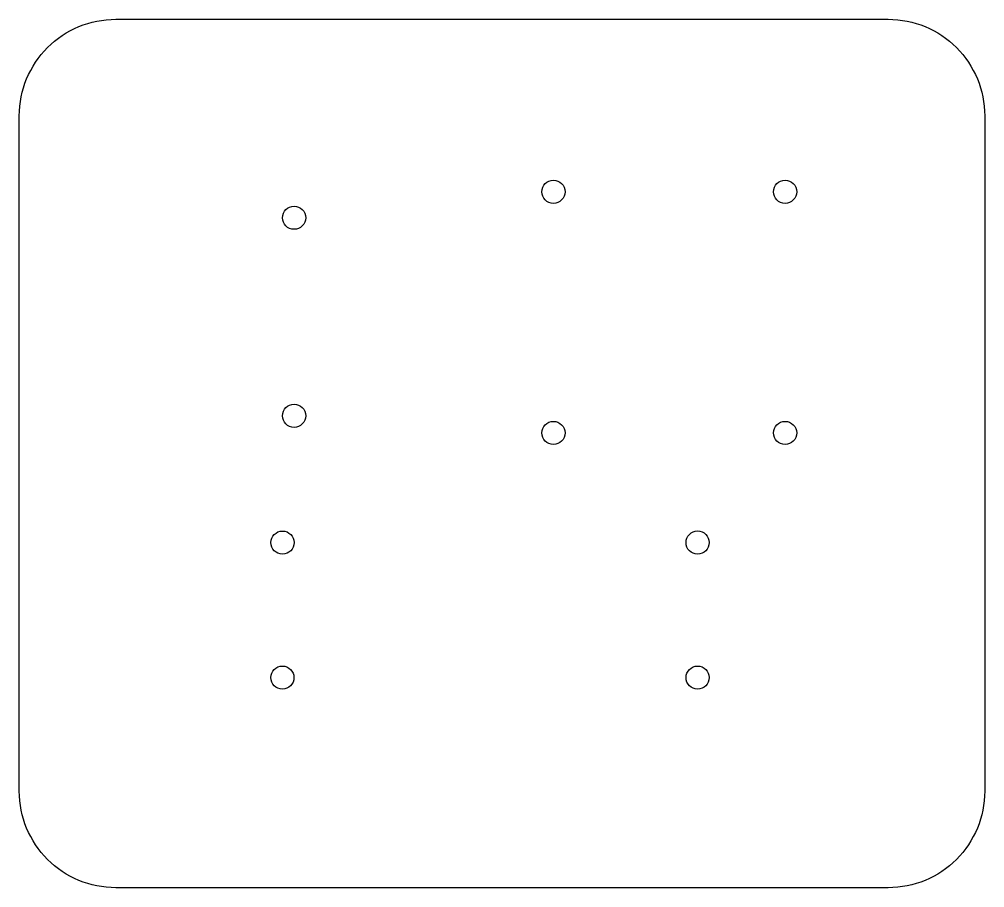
# Model space of a CAD drawing. Extents: x -64 to 64, y -57 to 57.
import ezdxf

# ---------------------------------------------------------------- set-up
doc = ezdxf.new("R2010")
doc.units = 0
doc.layers.get('0').update_dxf_attribs({"linetype": 'continuous'})

# ---------------------------------------------------------------- blocks, each defined once
blk = doc.blocks.new('SKETCH001')
at = {"color": 7}
blk.add_lwpolyline([(-63.5, -44.45), (-63.5, 44.45, -0.4142135624), (-50.8, 57.15), (50.8, 57.15, -0.4142135624), (63.5, 44.45), (63.5, -44.45, -0.4142135624), (50.8, -57.15), (-50.8, -57.15, -0.4142135624)], format="xyb", close=True, dxfattribs=at)
for centre in [(6.765882, 34.450644), (37.245882, 34.450644), (-27.35, 31.02947), (-27.35, 4.964142), (6.765882, 2.700644), (37.245882, 2.700644), (-28.876997, -11.728889), (25.732168, -11.720499), (-28.89258, -29.501043), (25.736233, -29.498405)]:
    blk.add_circle(centre, 1.524, dxfattribs=at)

msp = doc.modelspace()

# ---------------------------------------------------------------- block references
at = {"color": 7}
msp.add_blockref('SKETCH001', (0, 0), dxfattribs=at)

doc.saveas('drawing.dxf')
